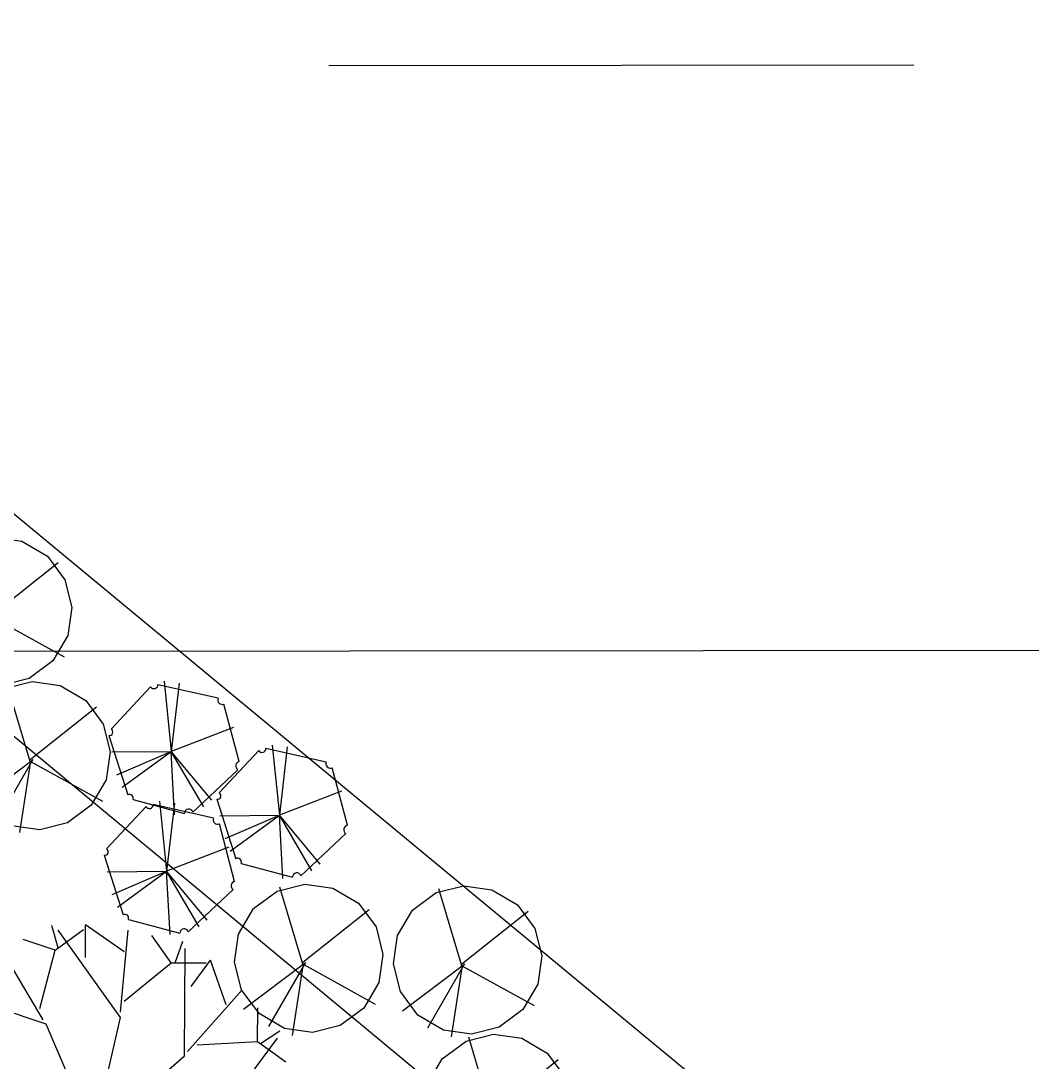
# Model space of a CAD drawing. Header units: millimetres. Extents: x 14950 to 15746, y 1103 to 1809.
# Drawn here: x 15449.818 to 15454.139, y 1473.13 to 1477.58 of the extents above; entities that cross this region are included whole.
import ezdxf
from ezdxf.xclip import XClip

# ---------------------------------------------------------------- set-up
doc = ezdxf.new("R2010")
doc.units = ezdxf.units.MM
doc.header["$LTSCALE"] = 10
doc.header["$MEASUREMENT"] = 0
doc.header["$XCLIPFRAME"] = 2
doc.linetypes.add('CENTER', pattern=[2, 1.25, -0.25, 0.25, -0.25])
doc.layers.add('TZ-BASE', color=253, linetype='Continuous')

# ---------------------------------------------------------------- blocks, each defined once
blk = doc.blocks.new('JD-DGHCDGH7DFXH')
at = {"layer": 'TZ-BASE'}
for p, q in [((388.9297, 17.0243), (424.2917, -12.3251)), ((409.5981, 0.8144), (416.8518, -5.191)), ((412.3611, -1.9846), (412.6447, -1.7585)), ((305.266, -2.2327), (699.9341, -1.8847)), ((412.3643, -1.9947), (412.6695, -2.1628)), ((413.0969, -2.2668), (413.1274, -2.5667)), ((412.5246, -2.6089), (412.4265, -2.2805)), ((413.0392, -2.2898), (412.8703, -2.4712)), ((413.327, -2.3392), (413.0699, -2.2812)), ((413.1613, -2.275), (413.1274, -2.5667)), ((412.5249, -2.6014), (412.8085, -2.3753)), ((413.418, -2.6096), (413.3525, -2.3642)), ((413.3927, -2.4637), (413.1274, -2.5667)), ((412.8601, -2.4981), (412.9411, -2.7523)), ((412.8735, -2.5688), (413.1274, -2.5667)), ((412.8953, -2.6659), (413.1274, -2.5667)), ((412.9172, -2.7199), (413.1274, -2.5667)), ((413.3012, -2.7754), (413.1274, -2.5667)), ((413.2658, -2.8036), (413.1274, -2.5667)), ((413.1417, -2.8371), (413.1274, -2.5667)), ((413.501, -2.5623), (413.3321, -2.7437)), ((413.7888, -2.6117), (413.5317, -2.5537)), ((413.5587, -2.5394), (413.5892, -2.8392)), ((413.6232, -2.5475), (413.5892, -2.8392)), ((412.5318, -2.6066), (412.2704, -2.8031)), ((412.5355, -2.6016), (412.3774, -2.876)), ((412.5243, -2.6164), (412.4786, -2.9136)), ((412.528, -2.6115), (412.8332, -2.7796)), ((413.2188, -2.8259), (413.4114, -2.6451)), ((413.8798, -2.8821), (413.8143, -2.6367)), ((413.8545, -2.7362), (413.5892, -2.8392)), ((413.0194, -2.8018), (412.8505, -2.9832)), ((412.9642, -2.7726), (413.1842, -2.8316)), ((413.3071, -2.8512), (413.0501, -2.7932)), ((413.077, -2.7789), (413.1075, -3.0787)), ((413.1415, -2.7871), (413.1075, -3.0787)), ((413.322, -2.7706), (413.403, -3.0248)), ((413.3353, -2.8413), (413.5892, -2.8392)), ((413.3571, -2.9384), (413.5892, -2.8392)), ((413.379, -2.9924), (413.5892, -2.8392)), ((413.763, -3.0479), (413.5892, -2.8392)), ((413.7276, -3.0761), (413.5892, -2.8392)), ((413.6035, -3.1096), (413.5892, -2.8392)), ((413.3981, -3.1217), (413.3327, -2.8763)), ((413.6806, -3.0984), (413.8732, -2.9176)), ((413.3728, -2.9757), (413.1075, -3.0787)), ((412.8403, -3.0102), (412.9213, -3.2644)), ((413.426, -3.0451), (413.646, -3.1041)), ((412.8537, -3.0808), (413.1075, -3.0787)), ((412.8754, -3.1779), (413.1075, -3.0787)), ((412.8973, -3.2319), (413.1075, -3.0787)), ((413.2813, -3.2875), (413.1075, -3.0787)), ((413.246, -3.3157), (413.1075, -3.0787)), ((413.1219, -3.3491), (413.1075, -3.0787)), ((413.1989, -3.3379), (413.3916, -3.1571)), ((413.6897, -3.4751), (413.5916, -3.1467)), ((414.3689, -3.482), (414.2708, -3.1535)), ((413.6899, -3.4676), (413.9735, -3.2415)), ((414.3691, -3.4744), (414.6527, -3.2484)), ((412.9444, -3.2847), (413.1644, -3.3436)), ((412.6445, -3.4055), (412.617, -3.3107)), ((412.6313, -3.4151), (412.7524, -3.3271)), ((412.9103, -3.7035), (412.6437, -3.3301)), ((412.7606, -3.4469), (412.7606, -3.3071)), ((412.9267, -3.423), (412.7606, -3.3071)), ((412.9103, -3.6805), (412.9438, -3.3301)), ((412.6313, -3.4151), (412.4951, -3.3696)), ((413.127, -3.4699), (413.0436, -3.3531)), ((413.1434, -3.4699), (413.1769, -3.377)), ((412.5798, -3.7129), (412.4009, -3.4097)), ((412.5655, -3.6653), (412.6313, -3.4151)), ((413.1833, -3.8672), (413.1871, -3.4084)), ((412.9267, -3.6336), (413.127, -3.4699)), ((413.127, -3.4699), (413.2767, -3.4699)), ((413.213, -3.5716), (413.2952, -3.4586)), ((413.3615, -3.6499), (413.2952, -3.4586)), ((413.7005, -3.4679), (413.5425, -3.7422)), ((413.6968, -3.4728), (413.4355, -3.6693)), ((413.6894, -3.4826), (413.6437, -3.7799)), ((413.6931, -3.4777), (413.9983, -3.6458)), ((414.376, -3.4796), (414.1147, -3.6762)), ((414.3797, -3.4747), (414.2217, -3.7491)), ((414.3686, -3.4895), (414.3229, -3.7867)), ((414.3723, -3.4845), (414.6775, -3.6527)), ((412.5933, -3.7315), (412.1581, -3.5861)), ((413.1968, -3.8486), (413.4299, -3.5848)), ((413.4959, -3.8056), (413.4971, -3.6621)), ((412.7949, -4.2054), (412.5933, -3.7315)), ((412.7949, -4.2054), (412.9103, -3.7035)), ((413.5092, -3.8152), (413.5909, -3.7598)), ((413.2376, -3.8203), (413.4959, -3.8056)), ((413.3079, -4.1601), (413.5806, -3.7912)), ((413.4959, -3.8056), (413.617, -3.8936)), ((414.4967, -4.1166), (414.3986, -3.7881)), ((412.7949, -4.2054), (413.1833, -3.8672)), ((414.497, -4.1091), (414.7806, -3.883))]:
    blk.add_line(p, q, dxfattribs=at)
at = {"layer": 'TZ-BASE', "linetype": 'CENTER'}
blk.add_lwpolyline([(0, 0), (98.2, 0.0866), (298.7999, 0.2634), (501.1998, 0.4418), (699.9997, 0.617)], dxfattribs=at)
at = {"layer": 'TZ-BASE'}
for centre in [(412.3857, -1.9677), (412.5495, -2.5844), (413.7146, -3.4507), (414.3938, -3.4575), (414.5216, -4.0921)]:
    blk.add_ellipse(centre, major_axis=(0.2123, 0.2361), ratio=1, dxfattribs=at)
for centre, major_axis, start_param, end_param in [((413.0536, -2.2818), (0.011, 0.0122), 2.810229, 5.484201), ((413.3455, -2.3458), (0.0132, 0.0146), 1.957942, 4.240579), ((412.8633, -2.4839), (0.0097, 0.0108), 3.65516, 6.510752), ((413.5154, -2.5543), (0.011, 0.0122), 2.810229, 5.484201), ((413.4224, -2.6288), (0.0131, 0.0146), 0.959749, 3.282607), ((413.8073, -2.6184), (0.0132, 0.0146), 1.957942, 4.240579), ((412.9486, -2.7671), (-0.0123, 0.0111), 3.537946, 5.9104), ((413.3251, -2.7564), (0.0097, 0.0108), 3.65516, 6.510752), ((413.0337, -2.7939), (0.011, 0.0122), 2.810229, 5.484201), ((413.2018, -2.8304), (0.0118, 0.0131), 5.707203, 8.650472), ((413.3256, -2.8579), (0.0132, 0.0146), 1.957942, 4.240579), ((413.8842, -2.9013), (0.0131, 0.0146), 0.959749, 3.282607), ((412.8435, -2.996), (0.0097, 0.0108), 3.65516, 6.510752), ((413.4104, -3.0396), (-0.0123, 0.0111), 3.537946, 5.9104), ((413.6636, -3.1029), (0.0118, 0.0131), 5.707203, 8.650472), ((413.4026, -3.1408), (0.0131, 0.0146), 0.959749, 3.282607), ((412.9287, -3.2792), (-0.0123, 0.0111), 3.537946, 5.9104), ((413.1819, -3.3425), (0.0118, 0.0131), 5.707203, 8.650472)]:
    blk.add_ellipse(centre, major_axis=major_axis, ratio=1, start_param=start_param, end_param=end_param, dxfattribs=at)

msp = doc.modelspace()

# ---------------------------------------------------------------- block references
at = {"layer": 'TZ-BASE'}
ref = msp.add_blockref('JD-DGHCDGH7DFXH', (15037.333, 1477.0248), dxfattribs=at)
XClip(ref).set_block_clipping_path([(-0.066111234, 74.999970863), (699.933616811, 75.6206052864), (700.0658361092, -74.3793364424), (0.0661112341, -74.999970863)])

doc.saveas('drawing.dxf')
